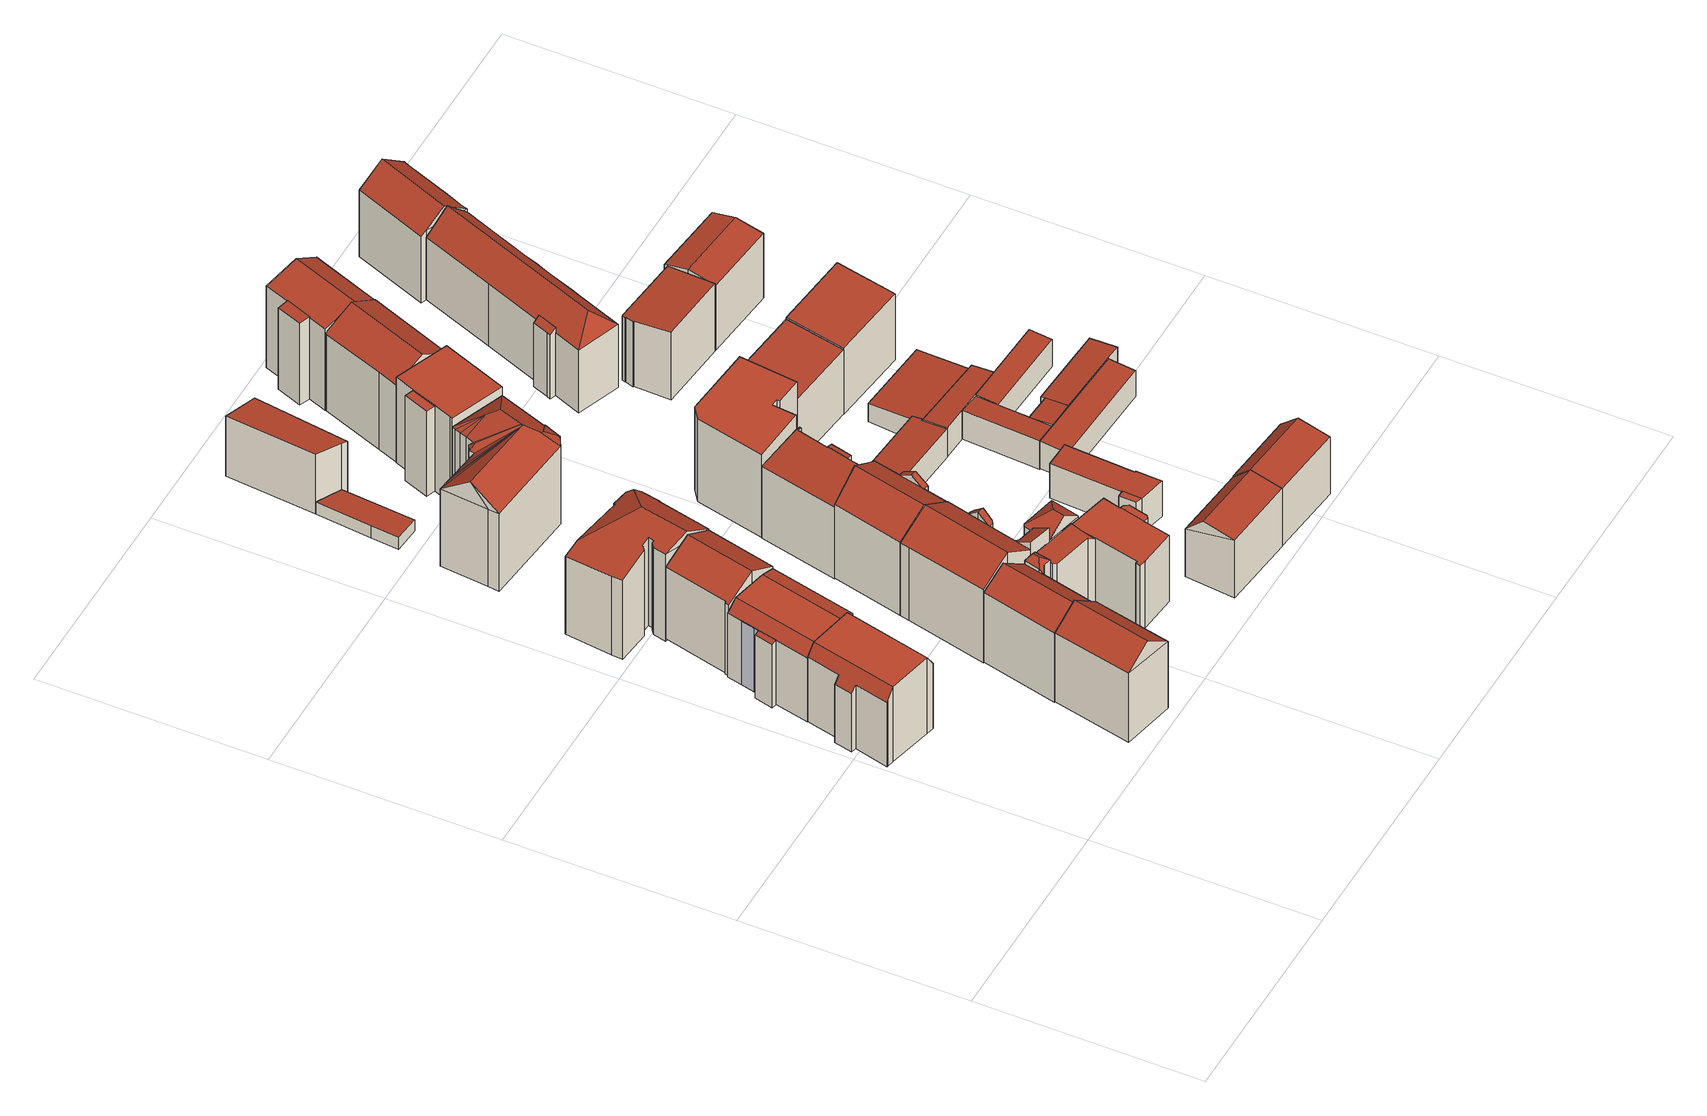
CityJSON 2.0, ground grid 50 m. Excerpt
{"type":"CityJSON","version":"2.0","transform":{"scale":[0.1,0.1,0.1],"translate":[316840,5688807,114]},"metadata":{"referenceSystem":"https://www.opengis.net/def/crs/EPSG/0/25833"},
"CityObjects":{
"building1":{"type":"Building","attributes":{"Dachtyp_tdc":"tdcCutGableRoof","Gemeindeschluessel":14713000,"Dachneigung":1.64,"QualitaetDacherkennung":75,"Geometrietyp2DReferenz":"3000","function":"31001_9998","roofType":"9999","measuredHeight":19.85},"geometry":[{"type":"MultiSurface","lod":"2","boundaries":[[[0,1,2,3]],[[1,4,5,2]],[[4,6,7,5]],[[6,8,9,7]],[[8,10,11,9]],[[10,12,13,11]],[[12,14,15,13]],[[14,16,17,15]],[[16,18,19,17]],[[18,20,21,19]],[[20,22,23,21]],[[22,24,25,23]],[[24,0,3,25]],[[4,1,0,24]],[[22,20,18,16,14,12,10,8,6]],[[24,22,6,4]],[[3,2,5,7,9,11,13,15,17,19,21,23,25]]],"semantics":{"surfaces":[{"type":"WallSurface"},{"type":"RoofSurface"},{"type":"GroundSurface"}],"values":[0,0,0,0,0,0,0,0,0,0,0,0,0,1,1,1,2]}}]},
"building2":{"type":"Building","attributes":{"Gemeindeschluessel":14713000,"Geometrietyp2DReferenz":"3000","function":"31001_9998","roofType":"9999"},"children":["building2-1","building2-2"]},
"building2-1":{"type":"BuildingPart","attributes":{"Dachtyp_tdc":"tdcCutGableRoof","Dachneigung":0.967,"QualitaetDacherkennung":71,"Geometrietyp2DReferenz":"3000","roofType":"9999","measuredHeight":19.26},"parents":["building2"],"geometry":[{"type":"MultiSurface","lod":"2","boundaries":[[[26,27,28,29]],[[27,30,31,28]],[[30,32,33,31]],[[32,34,35,33]],[[34,36,37,35]],[[38,39,40,41]],[[39,42,43,40]],[[42,44,45,43]],[[44,46,47,45]],[[46,26,29,47]],[[30,27,26,46]],[[44,42,39,38,36,34,32]],[[46,44,32,30]],[[29,28,31,33,35,37,41,40,43,45,47]],[[38,41,37,36]]],"semantics":{"surfaces":[{"type":"WallSurface"},{"type":"RoofSurface"},{"type":"GroundSurface"},{"type":"ClosureSurface"}],"values":[0,0,0,0,0,0,0,0,0,0,1,1,1,2,3]}}]},
"building2-2":{"type":"BuildingPart","attributes":{"Dachtyp_tdc":"tdcPolyFlatRoof","Dachneigung":16.05,"QualitaetDacherkennung":66,"Geometrietyp2DReferenz":"3000","roofType":"2100","measuredHeight":16.89},"parents":["building2"],"geometry":[{"type":"MultiSurface","lod":"2","boundaries":[[[48,49,50,37,36]],[[49,51,52,50]],[[51,53,54,55,52]],[[53,51,49,48,53,56]],[[41,55,37,50,52,55]],[[36,54,53,48]],[[55,41,38,54]],[[37,55,54,36]],[[38,56,53,54]]],"semantics":{"surfaces":[{"type":"WallSurface"},{"type":"RoofSurface"},{"type":"GroundSurface"},{"type":"ClosureSurface"}],"values":[0,0,0,1,2,0,3,3,3]}}]},
"building3":{"type":"Building","attributes":{"Dachtyp_tdc":"tdcGableRoof","Gemeindeschluessel":14713000,"Dachneigung":37.91,"QualitaetDacherkennung":79,"Geometrietyp2DReferenz":"3000","function":"31001_9998","roofType":"3100","measuredHeight":22.4},"geometry":[{"type":"MultiSurface","lod":"2","boundaries":[[[57,58,59,60]],[[58,61,62,59]],[[61,63,64,62]],[[63,57,60,64]],[[61,58,65]],[[57,63,66]],[[58,57,66,65]],[[63,61,65,66]],[[60,59,62,64]]],"semantics":{"surfaces":[{"type":"WallSurface"},{"type":"RoofSurface"},{"type":"GroundSurface"}],"values":[0,0,0,0,0,0,1,1,2]}}]},
"building4":{"type":"Building","attributes":{"Dachtyp_tdc":"tdcGableRoof","Gemeindeschluessel":14713000,"Dachneigung":30.03,"QualitaetDacherkennung":88,"Geometrietyp2DReferenz":"3000","function":"31001_9998","roofType":"3100","measuredHeight":22.64},"geometry":[{"type":"MultiSurface","lod":"2","boundaries":[[[67,68,69,70]],[[68,71,72,69]],[[71,73,74,72]],[[73,75,29,74]],[[75,76,77,29]],[[76,78,43,77]],[[78,79,80,43]],[[79,67,70,80]],[[76,75,73,71]],[[71,68,67,79,78,76]],[[70,69,72,74,29,77,43,80]]],"semantics":{"surfaces":[{"type":"WallSurface"},{"type":"RoofSurface"},{"type":"GroundSurface"}],"values":[0,0,0,0,0,0,0,0,1,1,2]}}]},
"building5":{"type":"Building","attributes":{"Dachtyp_tdc":"tdcFreeFormRoof","Gemeindeschluessel":14713000,"Dachneigung":12.41,"QualitaetDacherkennung":32,"Geometrietyp2DReferenz":"3000","function":"31001_9998","roofType":"5000","measuredHeight":24.22},"geometry":[{"type":"MultiSurface","lod":"2","boundaries":[[[81,82,83,84]],[[82,85,86,83]],[[85,87,88,86]],[[87,89,90,88]],[[89,91,92,90]],[[91,93,94,92]],[[93,95,96,94]],[[95,97,98,96]],[[97,99,100,98]],[[99,101,102,100]],[[101,103,104,102]],[[103,105,106,104]],[[105,107,108,106]],[[107,109,110,108]],[[109,111,112,110]],[[111,113,114,112]],[[113,115,116,114]],[[115,81,84,116]],[[117,87,85,82,118,119]],[[120,119,118,81,115,113,111,109,107,105,103,101,99]],[[93,91,89,117,119,120,97,95]],[[82,81,118]],[[89,87,117]],[[99,97,120]],[[84,83,86,88,90,92,94,96,98,100,102,104,106,108,110,112,114,116]]],"semantics":{"surfaces":[{"type":"WallSurface"},{"type":"RoofSurface"},{"type":"GroundSurface"}],"values":[0,0,0,0,0,0,0,0,0,0,0,0,0,0,0,0,0,0,1,1,1,0,0,0,2]}}]},
"building6":{"type":"Building","attributes":{"Gemeindeschluessel":14713000,"Geometrietyp2DReferenz":"3000","function":"31001_9998","roofType":"9999"},"children":["building6-1","building6-2","building6-3","building6-4","building6-5"]},
"building6-1":{"type":"BuildingPart","attributes":{"Dachtyp_tdc":"tdcPolyFlatRoof","Dachneigung":0,"QualitaetDacherkennung":62,"Geometrietyp2DReferenz":"3000","roofType":"1000","measuredHeight":17.42},"parents":["building6"],"geometry":[{"type":"MultiSurface","lod":"2","boundaries":[[[121,122,123,124]],[[122,125,126,123]],[[125,127,128,126]],[[127,129,130,128]],[[131,132,133,134]],[[132,135,136,133]],[[135,137,138,136]],[[137,139,140,138]],[[139,141,142,140]],[[141,143,144,145,142]],[[143,141,139,137,135,132,131,129,127,125,122,121,146]],[[124,123,126,128,130,134,133,136,138,140,142,145]],[[131,134,130,129]],[[146,144,143]],[[124,145,144,146,121]]],"semantics":{"surfaces":[{"type":"WallSurface"},{"type":"RoofSurface"},{"type":"GroundSurface"},{"type":"ClosureSurface"}],"values":[0,0,0,0,0,0,0,0,0,0,1,2,3,0,3]}}]},
"building6-2":{"type":"BuildingPart","attributes":{"Dachtyp_tdc":"tdcPolyFlatRoof","Dachneigung":4.69,"QualitaetDacherkennung":41,"Geometrietyp2DReferenz":"3000","roofType":"2100","measuredHeight":17.63},"parents":["building6"],"geometry":[{"type":"MultiSurface","lod":"2","boundaries":[[[147,148,149,150]],[[151,152,121,124,153]],[[144,154,155,145]],[[154,156,157,155]],[[156,147,150,157]],[[156,154,144,146,152,151,148,147]],[[150,149,153,124,145,155,157]],[[153,149,148,151]],[[146,121,152]],[[144,145,124,121,146]]],"semantics":{"surfaces":[{"type":"WallSurface"},{"type":"RoofSurface"},{"type":"GroundSurface"},{"type":"ClosureSurface"}],"values":[0,0,0,0,0,1,2,3,0,3]}}]},
"building6-3":{"type":"BuildingPart","attributes":{"Dachtyp_tdc":"tdcFreeFormRoof","Dachneigung":34.86,"QualitaetDacherkennung":15,"Geometrietyp2DReferenz":"3000","roofType":"5000","measuredHeight":18.97},"parents":["building6"],"geometry":[{"type":"MultiSurface","lod":"2","boundaries":[[[158,159,160]],[[158,161,153,159]],[[161,151,153]],[[162,163,164,149,148]],[[163,165,166,167,164]],[[161,158,168]],[[158,169,170,168]],[[169,165,163,162,170]],[[162,161,168,170]],[[167,171,159,153,149,164]],[[172,166,165,169]],[[171,167,166,172]],[[160,172,169,158]],[[159,171,172,160]],[[148,151,161,162]],[[149,153,151,148]]],"semantics":{"surfaces":[{"type":"WallSurface"},{"type":"RoofSurface"},{"type":"GroundSurface"},{"type":"ClosureSurface"}],"values":[0,0,0,0,0,1,1,1,1,2,0,3,0,3,0,3]}}]},
"building6-4":{"type":"BuildingPart","attributes":{"Dachtyp_tdc":"tdcPolyFlatRoof","Dachneigung":0,"QualitaetDacherkennung":60,"Geometrietyp2DReferenz":"3000","roofType":"1000","measuredHeight":17.37},"parents":["building6"],"geometry":[{"type":"MultiSurface","lod":"2","boundaries":[[[173,131,134,174]],[[129,175,176,130]],[[175,177,178,176]],[[177,179,180,178]],[[179,173,174,180]],[[179,177,175,129,131,173]],[[174,134,130,176,178,180]],[[130,134,131,129]]],"semantics":{"surfaces":[{"type":"WallSurface"},{"type":"RoofSurface"},{"type":"GroundSurface"},{"type":"ClosureSurface"}],"values":[0,0,0,0,0,1,2,3]}}]},
"building6-5":{"type":"BuildingPart","attributes":{"Dachtyp_tdc":"tdcGableRoof","Dachneigung":37.53,"QualitaetDacherkennung":78,"Geometrietyp2DReferenz":"3000","roofType":"3100","measuredHeight":21.98},"parents":["building6"],"geometry":[{"type":"MultiSurface","lod":"2","boundaries":[[[181,182,183,184]],[[182,185,186,183]],[[185,187,188,186]],[[187,189,190,188]],[[189,160,159,190]],[[166,181,184,167]],[[189,187,185,182]],[[182,181,166,172,160,189]],[[184,183,186,188,190,159,171,167]],[[166,167,171,172]],[[172,171,159,160]]],"semantics":{"surfaces":[{"type":"WallSurface"},{"type":"RoofSurface"},{"type":"GroundSurface"},{"type":"ClosureSurface"}],"values":[0,0,0,0,0,0,1,1,2,3,3]}}]},
"building7":{"type":"Building","attributes":{"Gemeindeschluessel":14713000,"Geometrietyp2DReferenz":"3000","function":"31001_9998","roofType":"9999"},"children":["building7-1","building7-2","building7-3","building7-4"]},
"building7-1":{"type":"BuildingPart","attributes":{"Dachtyp_tdc":"tdcPolyFlatRoof","Dachneigung":31.76,"QualitaetDacherkennung":54,"Geometrietyp2DReferenz":"3000","roofType":"2100","measuredHeight":21.55},"parents":["building7"],"geometry":[{"type":"MultiSurface","lod":"2","boundaries":[[[191,192,193,194,195,196]],[[197,198,199,200]],[[198,201,202,203,199]],[[201,198,197,204,192,191]],[[195,194,200,199,203]],[[204,193,192]],[[197,200,194,193,204]],[[196,202,201,191]],[[196,195,203,202]]],"semantics":{"surfaces":[{"type":"WallSurface"},{"type":"RoofSurface"},{"type":"GroundSurface"},{"type":"ClosureSurface"}],"values":[0,0,0,1,2,0,3,0,3]}}]},
"building7-2":{"type":"BuildingPart","attributes":{"Dachtyp_tdc":"tdcFreeFormRoof","Dachneigung":34.95,"QualitaetDacherkennung":43,"Geometrietyp2DReferenz":"3000","roofType":"5000","measuredHeight":21.3},"parents":["building7"],"geometry":[{"type":"MultiSurface","lod":"2","boundaries":[[[202,205,206,203]],[[205,207,208,206]],[[207,209,210,208]],[[209,211,212,210]],[[211,196,195,212]],[[213,214,207,215]],[[205,202,196,216,213,215]],[[214,213,216,217]],[[209,214,217,211]],[[211,217,216,196]],[[207,214,209]],[[205,215,207]],[[195,203,206,208,210,212]],[[203,195,196,202]]],"semantics":{"surfaces":[{"type":"WallSurface"},{"type":"RoofSurface"},{"type":"GroundSurface"},{"type":"ClosureSurface"}],"values":[0,0,0,0,0,1,1,1,0,0,0,0,2,3]}}]},
"building7-3":{"type":"BuildingPart","attributes":{"Dachtyp_tdc":"tdcFreeFormRoof","Dachneigung":40.28,"QualitaetDacherkennung":78,"Geometrietyp2DReferenz":"3000","roofType":"5000","measuredHeight":21.49},"parents":["building7"],"geometry":[{"type":"MultiSurface","lod":"2","boundaries":[[[218,219,220,221]],[[219,222,223,220]],[[222,224,225,223]],[[224,226,227,225]],[[226,228,229,227]],[[228,230,231,229]],[[230,232,233,231]],[[226,224,222,219,218,234,235]],[[235,236,232,230,228,226]],[[233,237,221,220,223,225,227,229,231]],[[238,236,235]],[[237,233,232,236,238]],[[234,238,235]],[[237,238,234,218,221]]],"semantics":{"surfaces":[{"type":"WallSurface"},{"type":"RoofSurface"},{"type":"GroundSurface"},{"type":"ClosureSurface"}],"values":[0,0,0,0,0,0,0,1,1,2,0,3,0,3]}}]},
"building7-4":{"type":"BuildingPart","attributes":{"Dachtyp_tdc":"tdcGableRoof","Dachneigung":32.58,"QualitaetDacherkennung":73,"Geometrietyp2DReferenz":"3000","roofType":"3100","measuredHeight":23.82},"parents":["building7"],"geometry":[{"type":"MultiSurface","lod":"2","boundaries":[[[239,233,232]],[[239,240,197,200,233]],[[193,241,242,194]],[[241,243,244,242]],[[243,245,246,244]],[[245,247,248,246]],[[247,249,250,248]],[[249,251,252,250]],[[251,253,218,221,252]],[[249,247,245,243,241]],[[241,193,204,240,239,236,238,234,253,251,249]],[[237,233,200,194,242,244,246,248,250,252,221]],[[234,218,253]],[[232,236,239]],[[233,237,238,236,232]],[[237,221,218,234,238]],[[204,197,240]],[[194,200,197,204,193]]],"semantics":{"surfaces":[{"type":"WallSurface"},{"type":"RoofSurface"},{"type":"GroundSurface"},{"type":"ClosureSurface"}],"values":[0,0,0,0,0,0,0,0,0,1,1,2,0,0,3,3,0,3]}}]},
"building8":{"type":"Building","attributes":{"Gemeindeschluessel":14713000,"Dachtyp_tdc":"tdcPolyFlatRoof","Dachneigung":3.08,"QualitaetDacherkennung":87,"Geometrietyp2DReferenz":"3000","function":"31001_9998","roofType":"2100","measuredHeight":3.27},"geometry":[{"type":"MultiSurface","lod":"2","boundaries":[[[254,255,256,257]],[[255,258,259,256]],[[258,260,261,259]],[[260,262,263,261]],[[262,254,257,263]],[[262,260,258,255,254]],[[257,256,259,261,263]]],"semantics":{"surfaces":[{"type":"WallSurface"},{"type":"RoofSurface"},{"type":"GroundSurface"}],"values":[0,0,0,0,0,1,2]}}]},
"building9":{"type":"Building","attributes":{"Gemeindeschluessel":14713000,"Geometrietyp2DReferenz":"3000","function":"31001_9998","roofType":"9999"},"children":["building9-1","building9-2"]},
"building9-1":{"type":"BuildingPart","attributes":{"Dachtyp_tdc":"tdcGableRoof","Dachneigung":32.11,"QualitaetDacherkennung":76,"Geometrietyp2DReferenz":"3000","roofType":"3100","measuredHeight":23.94},"parents":["building9"],"geometry":[{"type":"MultiSurface","lod":"2","boundaries":[[[264,265,266]],[[267,268,269]],[[267,270,271,268]],[[270,272,273,271]],[[272,274,275,273]],[[274,276,277,275]],[[276,278,279,277]],[[278,280,281,279]],[[280,282,283,281]],[[282,264,266,283]],[[278,276,274,272]],[[272,270,267,284,285,264,282,280,278]],[[266,268,271,273,275,277,279,281,283]],[[267,269,284]],[[285,265,264]],[[269,268,266,265]],[[269,265,285,284]]],"semantics":{"surfaces":[{"type":"WallSurface"},{"type":"RoofSurface"},{"type":"GroundSurface"},{"type":"ClosureSurface"}],"values":[0,0,0,0,0,0,0,0,0,0,1,1,2,0,0,3,3]}}]},
"building9-2":{"type":"BuildingPart","attributes":{"Dachtyp_tdc":"tdcGableRoof","Dachneigung":32.15,"QualitaetDacherkennung":78,"Geometrietyp2DReferenz":"3000","roofType":"3100","measuredHeight":21.25},"parents":["building9"],"geometry":[{"type":"MultiSurface","lod":"2","boundaries":[[[286,287,288,289]],[[287,269,268,288]],[[265,286,289,266]],[[286,265,285,290,291]],[[269,287,291,290,284]],[[286,291,287]],[[289,288,268,266]],[[266,268,269,265]],[[290,285,284]],[[284,285,265,269]]],"semantics":{"surfaces":[{"type":"WallSurface"},{"type":"RoofSurface"},{"type":"GroundSurface"},{"type":"ClosureSurface"}],"values":[0,0,0,1,1,0,2,3,0,3]}}]},
"building10":{"type":"Building","attributes":{"Dachtyp_tdc":"tdcFreeFormRoof","Gemeindeschluessel":14713000,"Dachneigung":37.92,"QualitaetDacherkennung":61,"Geometrietyp2DReferenz":"3000","function":"31001_9998","roofType":"5000","measuredHeight":25.47},"geometry":[{"type":"MultiSurface","lod":"2","boundaries":[[[292,293,294,295]],[[293,296,297,294]],[[296,298,299,297]],[[298,300,301,299]],[[300,302,303,301]],[[302,304,305,303]],[[304,306,307,305]],[[306,308,309,307]],[[308,310,311,309]],[[310,312,313,311]],[[312,314,315,313]],[[314,316,317,315]],[[316,318,319,317]],[[318,320,321,319]],[[320,322,323,321]],[[322,324,325,323]],[[324,326,327,325]],[[326,328,329,327]],[[328,330,331,329]],[[330,292,295,331]],[[332,333,334,335,330,328]],[[332,328,326]],[[333,332,326,324]],[[334,333,324,322]],[[336,337,338,339,335,334,322,320]],[[340,336,320,318]],[[316,340,318]],[[314,340,316]],[[340,314,312]],[[337,336,340,312,310]],[[341,338,337,310,308]],[[341,308,306]],[[342,339,338,341,306,304]],[[302,342,304]],[[300,342,302]],[[298,342,300]],[[296,342,298]],[[342,296,343]],[[293,343,296]],[[343,293,292]],[[335,339,342,343,292,330]],[[295,294,297,299,301,303,305,307,309,311,313,315,317,319,321,323,325,327,329,331]]],"semantics":{"surfaces":[{"type":"WallSurface"},{"type":"RoofSurface"},{"type":"GroundSurface"}],"values":[0,0,0,0,0,0,0,0,0,0,0,0,0,0,0,0,0,0,0,0,1,1,1,1,1,1,1,1,1,1,1,1,1,1,1,1,1,1,0,0,1,2]}}]},
"building11":{"type":"Building","attributes":{"Dachtyp_tdc":"tdcPolyFlatRoof","Gemeindeschluessel":14713000,"Dachneigung":7.17,"QualitaetDacherkennung":66,"Geometrietyp2DReferenz":"3000","function":"31001_9998","roofType":"2100","measuredHeight":15.87},"geometry":[{"type":"MultiSurface","lod":"2","boundaries":[[[344,345,346,263]],[[345,347,348,346]],[[347,349,350,348]],[[349,351,257,350]],[[351,344,263,257]],[[351,349,347,345,344]],[[263,346,348,350,257]]],"semantics":{"surfaces":[{"type":"WallSurface"},{"type":"RoofSurface"},{"type":"GroundSurface"}],"values":[0,0,0,0,0,1,2]}}]},
"building12":{"type":"Building","attributes":{"Gemeindeschluessel":14713000,"Geometrietyp2DReferenz":"3000","function":"31001_9998","roofType":"9999"},"children":["building12-1","building12-2"]},
"building12-1":{"type":"BuildingPart","attributes":{"Dachtyp_tdc":"tdcPolyFlatRoof","Dachneigung":3.27,"QualitaetDacherkennung":85,"Geometrietyp2DReferenz":"3000","roofType":"2100","measuredHeight":18.75},"parents":["building12"],"geometry":[{"type":"MultiSurface","lod":"2","boundaries":[[[352,353,354,355]],[[353,356,357,354]],[[356,358,359,357]],[[358,360,361,359]],[[360,362,363,361]],[[362,364,365,363]],[[364,366,367,365]],[[366,368,369,367]],[[368,370,371,369]],[[370,372,373,371]],[[372,374,375,373]],[[374,376,377,375]],[[376,378,379,377]],[[378,376,374,372,370,368,366,364,362,360,358,356,353,352]],[[355,354,357,359,361,363,365,367,369,371,373,375,377,379]],[[355,379,378,352]]],"semantics":{"surfaces":[{"type":"WallSurface"},{"type":"RoofSurface"},{"type":"GroundSurface"},{"type":"ClosureSurface"}],"values":[0,0,0,0,0,0,0,0,0,0,0,0,0,1,2,3]}}]},
"building12-2":{"type":"BuildingPart","attributes":{"Dachtyp_tdc":"tdcPolyFlatRoof","Dachneigung":3.12,"QualitaetDacherkennung":75,"Geometrietyp2DReferenz":"3000","roofType":"2100","measuredHeight":18.09},"parents":["building12"],"geometry":[{"type":"MultiSurface","lod":"2","boundaries":[[[380,381,352,355,382]],[[383,384,385,379,378]],[[384,380,382,385]],[[384,383,381,380]],[[382,355,379,385]],[[378,352,381,383]],[[378,379,355,352]]],"semantics":{"surfaces":[{"type":"WallSurface"},{"type":"RoofSurface"},{"type":"GroundSurface"},{"type":"ClosureSurface"}],"values":[0,0,0,1,2,0,3]}}]},
"building13":{"type":"Building","attributes":{"Dachtyp_tdc":"tdcGableRoof","Gemeindeschluessel":14713000,"Dachneigung":10.02,"QualitaetDacherkennung":70,"Geometrietyp2DReferenz":"3000","function":"31001_9998","roofType":"3100","measuredHeight":16.52},"geometry":[{"type":"MultiSurface","lod":"2","boundaries":[[[386,387,388,389]],[[387,390,391,388]],[[390,392,393,391]],[[392,386,389,393]],[[390,387,394]],[[386,392,395]],[[387,386,395,394]],[[392,390,394,395]],[[389,388,391,393]]],"semantics":{"surfaces":[{"type":"WallSurface"},{"type":"RoofSurface"},{"type":"GroundSurface"}],"values":[0,0,0,0,0,0,1,1,2]}}]},
"building14":{"type":"Building","attributes":{"Gemeindeschluessel":14713000,"Geometrietyp2DReferenz":"3000","function":"31001_9998","roofType":"9999"},"children":["building14-1","building14-2"]},
"building14-1":{"type":"BuildingPart","attributes":{"Dachtyp_tdc":"tdcPolyFlatRoof","Dachneigung":0,"QualitaetDacherkennung":69,"Geometrietyp2DReferenz":"3000","roofType":"1000","measuredHeight":22.5},"parents":["building14"],"geometry":[{"type":"MultiSurface","lod":"2","boundaries":[[[396,397,398,399]],[[397,400,401,398]],[[400,402,403,401]],[[402,404,405,406,403]],[[407,408,409]],[[407,410,411,408]],[[410,412,413,411]],[[412,396,399,413]],[[412,410,407,404,402,400,397,396]],[[399,398,401,403,406,408,411,413]],[[409,405,404,407]],[[409,408,406,405]]],"semantics":{"surfaces":[{"type":"WallSurface"},{"type":"RoofSurface"},{"type":"GroundSurface"},{"type":"ClosureSurface"}],"values":[0,0,0,0,0,0,0,0,1,2,0,3]}}]},
"building14-2":{"type":"BuildingPart","attributes":{"Dachtyp_tdc":"tdcPolyFlatRoof","Dachneigung":0,"QualitaetDacherkennung":66,"Geometrietyp2DReferenz":"3000","roofType":"1000","measuredHeight":22.27},"parents":["building14"],"geometry":[{"type":"MultiSurface","lod":"2","boundaries":[[[405,414,403,406]],[[414,415,416,403]],[[415,417,418,416]],[[417,409,408,418]],[[409,417,415,414,405]],[[406,403,416,418,408]],[[406,408,409,405]]],"semantics":{"surfaces":[{"type":"WallSurface"},{"type":"RoofSurface"},{"type":"GroundSurface"},{"type":"ClosureSurface"}],"values":[0,0,0,0,1,2,3]}}]},
"building15":{"type":"Building","attributes":{"Dachtyp_tdc":"tdcPolyFlatRoof","Gemeindeschluessel":14713000,"Dachneigung":0,"QualitaetDacherkennung":69,"Geometrietyp2DReferenz":"3000","function":"31001_9998","roofType":"1000","measuredHeight":21.79},"geometry":[{"type":"MultiSurface","lod":"2","boundaries":[[[419,420,421,422]],[[420,423,424,421]],[[423,425,426,424]],[[425,427,428,426]],[[427,429,430,428]],[[429,431,432,430]],[[431,433,434,432]],[[433,435,436,434]],[[435,419,422,436]],[[435,433,431,429,427,425,423,420,419]],[[422,421,424,426,428,430,432,434,436]]],"semantics":{"surfaces":[{"type":"WallSurface"},{"type":"RoofSurface"},{"type":"GroundSurface"}],"values":[0,0,0,0,0,0,0,0,0,1,2]}}]},
"building16":{"type":"Building","attributes":{"Gemeindeschluessel":14713000,"Geometrietyp2DReferenz":"3000","function":"31001_9998","roofType":"9999"},"children":["building16-1","building16-2"]},
"building16-1":{"type":"BuildingPart","attributes":{"Dachtyp_tdc":"tdcPolyFlatRoof","Dachneigung":0,"QualitaetDacherkennung":62,"Geometrietyp2DReferenz":"3000","roofType":"1000","measuredHeight":9.11},"parents":["building16"],"geometry":[{"type":"MultiSurface","lod":"2","boundaries":[[[437,438,439,440,441]],[[438,442,443,439]],[[442,444,445,446,443]],[[444,442,438,437]],[[440,439,443,446]],[[441,445,444,437]],[[441,440,446,445]]],"semantics":{"surfaces":[{"type":"WallSurface"},{"type":"RoofSurface"},{"type":"GroundSurface"},{"type":"ClosureSurface"}],"values":[0,0,0,1,2,0,3]}}]},
"building16-2":{"type":"BuildingPart","attributes":{"Dachtyp_tdc":"tdcPolyFlatRoof","Dachneigung":2.68,"QualitaetDacherkennung":89,"Geometrietyp2DReferenz":"3000","roofType":"2100","measuredHeight":9.25},"parents":["building16"],"geometry":[{"type":"MultiSurface","lod":"2","boundaries":[[[445,447,448,446]],[[447,449,450,448]],[[449,451,452,450]],[[451,453,454,452]],[[453,455,456,454]],[[455,441,440,456]],[[455,453,451,449,447,445,441]],[[440,446,448,450,452,454,456]],[[446,440,441,445]]],"semantics":{"surfaces":[{"type":"WallSurface"},{"type":"RoofSurface"},{"type":"GroundSurface"},{"type":"ClosureSurface"}],"values":[0,0,0,0,0,0,1,2,3]}}]},
"building17":{"type":"Building","attributes":{"Dachtyp_tdc":"tdcFreeFormRoof","Gemeindeschluessel":14713000,"Dachneigung":29.41,"QualitaetDacherkennung":91,"Geometrietyp2DReferenz":"3000","function":"31001_9998","roofType":"5000","measuredHeight":24},"geometry":[{"type":"MultiSurface","lod":"2","boundaries":[[[457,458,459,460]],[[458,461,462,459]],[[461,463,464,462]],[[463,465,466,464]],[[465,467,468,466]],[[467,457,460,468]],[[457,467,469,470]],[[469,465,463,461,458,470]],[[458,457,470]],[[467,465,469]],[[460,459,462,464,466,468]]],"semantics":{"surfaces":[{"type":"WallSurface"},{"type":"RoofSurface"},{"type":"GroundSurface"}],"values":[0,0,0,0,0,0,1,1,0,0,2]}}]},
"building18":{"type":"Building","attributes":{"Dachtyp_tdc":"tdcPolyFlatRoof","Gemeindeschluessel":14713000,"Dachneigung":4.91,"QualitaetDacherkennung":72,"Geometrietyp2DReferenz":"3000","function":"31001_9998","roofType":"2100","measuredHeight":7.52},"geometry":[{"type":"MultiSurface","lod":"2","boundaries":[[[471,472,473,474]],[[472,475,476,473]],[[475,477,478,476]],[[477,479,480,478]],[[479,481,482,480]],[[481,483,484,482]],[[483,471,474,484]],[[483,481,479,477,475,472,471]],[[474,473,476,478,480,482,484]]],"semantics":{"surfaces":[{"type":"WallSurface"},{"type":"RoofSurface"},{"type":"GroundSurface"}],"values":[0,0,0,0,0,0,0,1,2]}}]},
"building19":{"type":"Building","attributes":{"Dachtyp_tdc":"tdcGableRoof","Gemeindeschluessel":14713000,"Dachneigung":10.09,"QualitaetDacherkennung":70,"Geometrietyp2DReferenz":"3000","function":"31001_9998","roofType":"3100","measuredHeight":16.27},"geometry":[{"type":"MultiSurface","lod":"2","boundaries":[[[485,486,487,488]],[[486,489,490,487]],[[489,491,492,490]],[[491,485,488,492]],[[489,486,493]],[[485,491,494]],[[486,485,494,493]],[[491,489,493,494]],[[488,487,490,492]]],"semantics":{"surfaces":[{"type":"WallSurface"},{"type":"RoofSurface"},{"type":"GroundSurface"}],"values":[0,0,0,0,0,0,1,1,2]}}]},
"building20":{"type":"Building","attributes":{"Gemeindeschluessel":14713000,"Geometrietyp2DReferenz":"3000","function":"31001_9998","roofType":"9999"},"children":["building20-1","building20-2"]},
"building20-1":{"type":"BuildingPart","attributes":{"Dachtyp_tdc":"tdcGableRoof","Dachneigung":15.59,"QualitaetDacherkennung":59,"Geometrietyp2DReferenz":"3000","roofType":"3100","measuredHeight":23.57},"parents":["building20"],"geometry":[{"type":"MultiSurface","lod":"2","boundaries":[[[495,496,497,498]],[[496,499,500,497]],[[501,502,503,504]],[[502,505,506,503]],[[505,507,508,506]],[[507,509,510,508]],[[509,495,498,510]],[[505,502,501,499,496,495]],[[495,509,507,505]],[[498,497,500,504,503,506,508,510]],[[504,500,499,501]]],"semantics":{"surfaces":[{"type":"WallSurface"},{"type":"RoofSurface"},{"type":"GroundSurface"},{"type":"ClosureSurface"}],"values":[0,0,0,0,0,0,0,1,1,2,3]}}]},
"building20-2":{"type":"BuildingPart","attributes":{"Dachtyp_tdc":"tdcPolyFlatRoof","Dachneigung":7.79,"QualitaetDacherkennung":81,"Geometrietyp2DReferenz":"3000","roofType":"2100","measuredHeight":21.72},"parents":["building20"],"geometry":[{"type":"MultiSurface","lod":"2","boundaries":[[[511,512,504,513]],[[512,501,504]],[[514,515,516,500,499]],[[515,511,513,516]],[[515,514,512,511]],[[513,504,500,516]],[[514,499,501,512]],[[499,500,504,501]]],"semantics":{"surfaces":[{"type":"WallSurface"},{"type":"RoofSurface"},{"type":"GroundSurface"},{"type":"ClosureSurface"}],"values":[0,0,0,0,1,2,0,3]}}]},
"building21":{"type":"Building","attributes":{"Dachtyp_tdc":"tdcPolyFlatRoof","Gemeindeschluessel":14713000,"Dachneigung":6,"QualitaetDacherkennung":77,"Geometrietyp2DReferenz":"3000","function":"31001_9998","roofType":"2100","measuredHeight":18.22},"geometry":[{"type":"MultiSurface","lod":"2","boundaries":[[[517,518,519,520]],[[518,521,522,519]],[[521,523,524,522]],[[523,517,520,524]],[[523,521,518,517]],[[520,519,522,524]]],"semantics":{"surfaces":[{"type":"WallSurface"},{"type":"RoofSurface"},{"type":"GroundSurface"}],"values":[0,0,0,0,1,2]}}]},
"building22":{"type":"Building","attributes":{"Dachtyp_tdc":"tdcPolyFlatRoof","Gemeindeschluessel":14713000,"Dachneigung":6.35,"QualitaetDacherkennung":82,"Geometrietyp2DReferenz":"3000","function":"31001_9998","roofType":"2100","measuredHeight":7.57},"geometry":[{"type":"MultiSurface","lod":"2","boundaries":[[[525,526,527,528]],[[526,529,530,527]],[[529,531,532,530]],[[531,533,534,532]],[[533,535,536,534]],[[535,537,538,536]],[[537,525,528,538]],[[537,535,533,531,529,526,525]],[[528,527,530,532,534,536,538]]],"semantics":{"surfaces":[{"type":"WallSurface"},{"type":"RoofSurface"},{"type":"GroundSurface"}],"values":[0,0,0,0,0,0,0,1,2]}}]},
"building23":{"type":"Building","attributes":{"Dachtyp_tdc":"tdcPolyFlatRoof","Gemeindeschluessel":14713000,"Dachneigung":4.23,"QualitaetDacherkennung":80,"Geometrietyp2DReferenz":"3000","function":"31001_9998","roofType":"2100","measuredHeight":7.25},"geometry":[{"type":"MultiSurface","lod":"2","boundaries":[[[539,540,541,542]],[[540,543,544,541]],[[543,545,546,544]],[[545,547,548,546]],[[547,539,542,548]],[[547,545,543,540,539]],[[542,541,544,546,548]]],"semantics":{"surfaces":[{"type":"WallSurface"},{"type":"RoofSurface"},{"type":"GroundSurface"}],"values":[0,0,0,0,0,1,2]}}]},
"building24":{"type":"Building","attributes":{"Dachtyp_tdc":"tdcPolyFlatRoof","Gemeindeschluessel":14713000,"Dachneigung":4.15,"QualitaetDacherkennung":82,"Geometrietyp2DReferenz":"3000","function":"31001_9998","roofType":"2100","measuredHeight":5.7},"geometry":[{"type":"MultiSurface","lod":"2","boundaries":[[[549,550,551,532]],[[550,552,553,551]],[[552,554,555,553]],[[554,556,534,555]],[[556,549,532,534]],[[556,554,552,550,549]],[[532,551,553,555,534]]],"semantics":{"surfaces":[{"type":"WallSurface"},{"type":"RoofSurface"},{"type":"GroundSurface"}],"values":[0,0,0,0,0,1,2]}}]},
"building25":{"type":"Building","attributes":{"Gemeindeschluessel":14713000,"Geometrietyp2DReferenz":"3000","function":"31001_9998","roofType":"9999"},"children":["building25-1","building25-2","building25-3","building25-4","building25-5"]},
"building25-1":{"type":"BuildingPart","attributes":{"Dachtyp_tdc":"tdcPolyFlatRoof","Dachneigung":0,"QualitaetDacherkennung":64,"Geometrietyp2DReferenz":"3000","roofType":"1000","measuredHeight":4.21},"parents":["building25"],"geometry":[{"type":"MultiSurface","lod":"2","boundaries":[[[557,558,559,560]],[[558,561,562,559]],[[561,563,564,562]],[[563,561,558,557]],[[560,559,562,564]],[[560,564,563,557]]],"semantics":{"surfaces":[{"type":"WallSurface"},{"type":"RoofSurface"},{"type":"GroundSurface"},{"type":"ClosureSurface"}],"values":[0,0,0,1,2,3]}}]},
"building25-2":{"type":"BuildingPart","attributes":{"Dachtyp_tdc":"tdcPolyFlatRoof","Dachneigung":4.81,"QualitaetDacherkennung":77,"Geometrietyp2DReferenz":"3000","roofType":"2100","measuredHeight":7.52},"parents":["building25"],"geometry":[{"type":"MultiSurface","lod":"2","boundaries":[[[565,566,567,568,569]],[[566,570,571,567]],[[570,572,573,571]],[[570,566,565,574,572]],[[573,568,567,571]],[[569,574,565]],[[568,573,572,574,569]]],"semantics":{"surfaces":[{"type":"WallSurface"},{"type":"RoofSurface"},{"type":"GroundSurface"},{"type":"ClosureSurface"}],"values":[0,0,0,1,2,0,3]}}]},
"building25-3":{"type":"BuildingPart","attributes":{"Dachtyp_tdc":"tdcPolyFlatRoof","Dachneigung":4.37,"QualitaetDacherkennung":87,"Geometrietyp2DReferenz":"3000","roofType":"2100","measuredHeight":7.52},"parents":["building25"],"geometry":[{"type":"MultiSurface","lod":"2","boundaries":[[[575,576,577,578,579]],[[580,581,582,583]],[[580,584,576,575,585,581]],[[582,579,578,583]],[[579,582,581,585,575]],[[584,577,576]],[[580,583,578,577,584]]],"semantics":{"surfaces":[{"type":"WallSurface"},{"type":"RoofSurface"},{"type":"GroundSurface"},{"type":"ClosureSurface"}],"values":[0,0,1,2,3,0,3]}}]},
"building25-4":{"type":"BuildingPart","attributes":{"Dachtyp_tdc":"tdcPolyFlatRoof","Dachneigung":4.61,"QualitaetDacherkennung":62,"Geometrietyp2DReferenz":"3000","roofType":"2100","measuredHeight":7.53},"parents":["building25"],"geometry":[{"type":"MultiSurface","lod":"2","boundaries":[[[581,586,587,582]],[[586,588,557,560,587]],[[589,590,591,564,563]],[[590,592,593,591]],[[592,575,579,593]],[[575,592,590,589,588,586,581,585]],[[582,587,560,564,591,593,579]],[[563,557,588,589]],[[563,564,560,557]],[[581,582,579,575,585]]],"semantics":{"surfaces":[{"type":"WallSurface"},{"type":"RoofSurface"},{"type":"GroundSurface"},{"type":"ClosureSurface"}],"values":[0,0,0,0,0,1,2,0,3,3]}}]},
"building25-5":{"type":"BuildingPart","attributes":{"Dachtyp_tdc":"tdcPolyFlatRoof","Dachneigung":4.13,"QualitaetDacherkennung":88,"Geometrietyp2DReferenz":"3000","roofType":"2100","measuredHeight":7.54},"parents":["building25"],"geometry":[{"type":"MultiSurface","lod":"2","boundaries":[[[537,569,568,538]],[[580,583,573,572]],[[577,594,595,578]],[[594,537,538,595]],[[594,577,584,580,572,574,569,537]],[[538,568,573,583,578,595]],[[573,568,569,574,572]],[[578,583,580,584,577]]],"semantics":{"surfaces":[{"type":"WallSurface"},{"type":"RoofSurface"},{"type":"GroundSurface"},{"type":"ClosureSurface"}],"values":[0,0,0,0,1,2,3,3]}}]},
"building26":{"type":"Building","attributes":{"Dachtyp_tdc":"tdcPolyFlatRoof","Gemeindeschluessel":14713000,"Dachneigung":4.85,"QualitaetDacherkennung":60,"Geometrietyp2DReferenz":"3000","function":"31001_9998","roofType":"2100","measuredHeight":17.77},"geometry":[{"type":"MultiSurface","lod":"2","boundaries":[[[596,597,598,599]],[[597,600,601,598]],[[600,602,603,601]],[[602,604,605,603]],[[604,606,607,605]],[[606,608,609,607]],[[608,610,611,609]],[[610,612,613,611]],[[612,596,599,613]],[[612,610,608,606,604,602,600,597,596]],[[599,598,601,603,605,607,609,611,613]]],"semantics":{"surfaces":[{"type":"WallSurface"},{"type":"RoofSurface"},{"type":"GroundSurface"}],"values":[0,0,0,0,0,0,0,0,0,1,2]}}]},
"building27":{"type":"Building","attributes":{"Gemeindeschluessel":14713000,"Geometrietyp2DReferenz":"3000","function":"31001_9998","roofType":"9999"},"children":["building27-1","building27-2"]},
"building27-1":{"type":"BuildingPart","attributes":{"Dachtyp_tdc":"tdcHipAndGableRoof","Dachneigung":42.61,"QualitaetDacherkennung":87,"Geometrietyp2DReferenz":"3000","roofType":"5000","measuredHeight":21.31},"parents":["building27"],"geometry":[{"type":"MultiSurface","lod":"2","boundaries":[[[614,615,616,617]],[[615,618,619,616]],[[618,620,621,619]],[[620,622,623,621]],[[622,624,625,623]],[[624,626,627,625]],[[626,628,629,627]],[[628,630,631,629]],[[630,632,633,631]],[[632,634,635,633]],[[634,636,637,635]],[[636,638,639,637]],[[638,640,641,639]],[[640,642,643,641]],[[642,644,645,643]],[[644,646,647,645]],[[646,648,649,647]],[[648,650,651,649]],[[648,646,652]],[[646,644,642,640,638,636,634,632,630,628,626,624,622,620,652]],[[620,618,615,614,653,650,648,652]],[[654,617,616,619,621,623,625,627,629,631,633,635,637,639,641,643,645,647,649,651]],[[614,617,654,653]],[[653,654,651,650]]],"semantics":{"surfaces":[{"type":"WallSurface"},{"type":"RoofSurface"},{"type":"GroundSurface"},{"type":"ClosureSurface"}],"values":[0,0,0,0,0,0,0,0,0,0,0,0,0,0,0,0,0,0,1,1,1,2,3,3]}}]},
"building27-2":{"type":"BuildingPart","attributes":{"Dachtyp_tdc":"tdcPolyFlatRoof","Dachneigung":39.35,"QualitaetDacherkennung":52,"Geometrietyp2DReferenz":"3000","roofType":"2100","measuredHeight":17.88},"parents":["building27"],"geometry":[{"type":"MultiSurface","lod":"2","boundaries":[[[655,656,657,651]],[[656,658,659,657]],[[658,660,661,659]],[[660,662,614,617,661]],[[663,655,651,650]],[[663,664,662,660,658,656,655]],[[657,659,661,617,654,651]],[[653,614,662,664]],[[653,654,617,614]],[[650,653,664,663]],[[650,651,654,653]]],"semantics":{"surfaces":[{"type":"WallSurface"},{"type":"RoofSurface"},{"type":"GroundSurface"},{"type":"ClosureSurface"}],"values":[0,0,0,0,0,1,2,0,3,0,3]}}]},
"building28":{"type":"Building","attributes":{"Dachtyp_tdc":"tdcPolyFlatRoof","Gemeindeschluessel":14713000,"Dachneigung":6.41,"QualitaetDacherkennung":74,"Geometrietyp2DReferenz":"3000","function":"31001_9998","roofType":"2100","measuredHeight":18.85},"geometry":[{"type":"MultiSurface","lod":"2","boundaries":[[[665,666,667,668]],[[666,669,667]],[[669,670,671,667]],[[670,672,673,671]],[[672,674,675,673]],[[674,665,668,675]],[[674,672,670,669,666,665]],[[668,667,671,673,675]]],"semantics":{"surfaces":[{"type":"WallSurface"},{"type":"RoofSurface"},{"type":"GroundSurface"}],"values":[0,0,0,0,0,0,1,2]}}]},
"building29":{"type":"Building","attributes":{"Dachtyp_tdc":"tdcGableRoof","Gemeindeschluessel":14713000,"Dachneigung":10,"QualitaetDacherkennung":56,"Geometrietyp2DReferenz":"3000","function":"31001_9998","roofType":"3100","measuredHeight":18.1},"geometry":[{"type":"MultiSurface","lod":"2","boundaries":[[[676,677,678,679]],[[677,680,681,678]],[[680,682,683,681]],[[682,684,685,683]],[[684,686,687,685]],[[686,688,689,687]],[[688,690,691,689]],[[690,692,693,691]],[[692,694,695,693]],[[694,696,697,695]],[[696,676,679,697]],[[692,690,688,686,684,682,680]],[[680,677,676,696,694,692]],[[679,678,681,683,685,687,689,691,693,695,697]]],"semantics":{"surfaces":[{"type":"WallSurface"},{"type":"RoofSurface"},{"type":"GroundSurface"}],"values":[0,0,0,0,0,0,0,0,0,0,0,1,1,2]}}]},
"building30":{"type":"Building","attributes":{"Dachtyp_tdc":"tdcFreeFormRoof","Gemeindeschluessel":14713000,"Dachneigung":38,"QualitaetDacherkennung":91,"Geometrietyp2DReferenz":"3000","function":"31001_9998","roofType":"5000","measuredHeight":21.85},"geometry":[{"type":"MultiSurface","lod":"2","boundaries":[[[698,699,700,701]],[[699,702,703,700]],[[702,704,705,703]],[[704,706,707,705]],[[706,708,709,707]],[[708,710,711,709]],[[710,712,713,711]],[[712,698,701,713]],[[708,706,704,714,715,712,710]],[[715,714,702,699,698]],[[704,702,714]],[[698,712,715]],[[701,700,703,705,707,709,711,713]]],"semantics":{"surfaces":[{"type":"WallSurface"},{"type":"RoofSurface"},{"type":"GroundSurface"}],"values":[0,0,0,0,0,0,0,0,1,1,0,0,2]}}]}
},
"vertices":[
[179,591,184],[135,398,184],[135,398,13],[179,591,13],[118,402,212],[118,402,13],[19,425,209],[19,425,13],[4,428,186],[4,428,13],[1,429,181],[1,429,13],[19,505,181],[19,505,13],[8,508,165],[8,508,13],[17,549,165],[17,549,13],[28,546,182],[28,546,13],[46,621,182],[46,621,13],[63,617,209],[63,617,13],[162,595,212],[162,595,13],
[222,783,197],[179,591,197],[179,591,11],[222,783,11],[148,598,204],[148,598,11],[69,616,203],[69,616,11],[46,621,179],[46,621,11],[63,697,179],[63,697,11],[82,781,179],[90,814,179],[90,814,11],[82,781,11],[93,813,182],[93,813,11],[113,808,203],[113,808,11],[192,790,204],[192,790,11],
[63,697,180],[51,699,177],[51,699,11],[61,741,177],[61,741,11],[72,739,180],[72,739,179],[72,739,11],[82,781,180],
[420,193,192],[382,20,192],[382,20,18],[420,193,18],[263,44,199],[263,44,18],[301,221,198],[301,221,18],[319,32,242],[358,208,242],
[98,822,199],[132,967,199],[132,967,11],[98,822,11],[196,952,237],[196,952,11],[258,938,202],[258,938,11],[222,783,202],[161,797,237],[161,797,11],[93,813,197],[95,822,197],[95,822,11],
[64,1147,209],[238,1127,208],[238,1127,4],[64,1147,4],[239,1131,206],[239,1131,4],[281,1126,203],[281,1126,4],[294,1104,204],[294,1104,4],[296,1101,202],[296,1101,4],[288,1058,202],[288,1058,4],[286,1059,203],[286,1059,4],[258,938,205],[258,938,4],[132,967,232],[132,967,4],[138,996,232],[138,996,4],[148,1004,234],[148,1004,4],[153,1003,235],[153,1003,4],[157,1016,235],[157,1016,4],[136,1018,231],[136,1018,4],[127,1010,229],[127,1010,4],[50,1018,212],[50,1018,4],[52,1042,211],[52,1042,4],[289,1113,208],[105,1142,218],[217,1060,246],[195,952,246],
[593,332,189],[613,327,189],[613,327,15],[593,332,15],[686,309,189],[686,309,15],[676,269,189],[676,269,15],[677,269,189],[677,269,15],[663,211,189],[650,151,189],[650,151,15],[663,211,15],[564,159,189],[564,159,15],[549,163,189],[549,163,15],[552,174,189],[552,174,15],[557,173,189],[557,173,15],[580,274,189],[580,274,187],[580,274,15],[587,307,189],
[481,315,188],[482,321,188],[482,321,15],[481,315,15],[489,357,191],[593,332,191],[489,357,15],[574,287,187],[574,287,15],[485,308,187],[485,308,15],
[459,364,194],[459,364,15],[459,364,185],[489,357,194],[482,321,194],[464,325,194],[464,325,15],[449,318,186],[449,318,185],[449,318,15],[473,354,205],[451,329,194],[470,340,205],[451,329,15],[451,329,185],
[673,209,189],[673,209,15],[685,267,189],[685,267,15],[691,257,189],[691,257,15],[680,213,189],[680,213,15],
[420,193,185],[357,208,235],[357,208,15],[420,193,15],[301,221,197],[301,221,15],[341,393,198],[341,393,15],[396,379,235],[396,379,15],
[529,347,228],[477,360,228],[477,360,209],[477,360,13],[529,347,13],[529,347,194],[490,416,192],[498,394,204],[498,394,13],[490,416,13],[538,385,204],[538,385,194],[538,385,13],[484,390,209],
[543,406,194],[543,406,13],[550,411,194],[550,411,13],[629,391,194],[629,391,13],[613,327,194],[613,327,13],[580,364,226],[629,391,197],[547,409,196],[573,337,226],[613,327,197],
[517,524,196],[514,514,205],[514,514,13],[517,524,13],[523,512,205],[523,512,13],[527,505,210],[527,505,13],[522,484,228],[522,484,13],[517,462,209],[517,462,13],[512,459,205],[512,459,13],[501,461,204],[501,461,13],[513,510,209],[508,488,228],[502,466,209],[508,488,13],[508,488,209],
[501,461,209],[490,416,209],[411,376,251],[411,376,13],[341,393,205],[341,393,13],[383,573,204],[383,573,13],[388,594,204],[388,594,13],[459,577,251],[459,577,13],[526,562,209],[526,562,13],[517,524,209],
[207,1696,31],[194,1533,31],[194,1533,2],[207,1696,2],[134,1538,34],[134,1538,2],[139,1599,34],[139,1599,2],[151,1723,34],[151,1723,2],
[553,679,207],[553,679,206],[553,679,12],[539,620,207],[539,620,12],[539,620,205],[526,562,207],[526,562,12],[457,578,251],[457,578,12],[388,594,205],[388,594,12],[425,753,206],[425,753,12],[496,745,251],[496,745,12],[553,739,215],[553,739,12],[566,738,207],[566,738,12],[540,623,207],[552,677,207],
[566,676,206],[552,617,205],[552,617,12],[566,676,12],[546,650,224],[559,647,224],
[114,1313,207],[116,1338,207],[116,1338,4],[114,1313,4],[127,1445,207],[127,1445,4],[157,1441,207],[157,1441,4],[176,1439,207],[176,1439,4],[199,1437,207],[199,1437,4],[245,1431,207],[245,1431,4],[245,1443,207],[245,1443,4],[260,1451,207],[260,1451,4],[270,1447,207],[270,1447,4],[277,1465,207],[277,1465,4],[282,1480,207],[282,1480,4],[287,1493,207],[287,1493,4],[290,1501,207],[290,1501,4],[411,1455,207],[411,1455,4],[372,1346,207],[372,1346,4],[374,1345,207],[374,1345,4],[359,1305,207],[359,1305,4],[357,1305,207],[357,1305,4],[334,1292,207],[334,1292,4],[355,1310,211],[333,1328,232],[329,1328,233],[325,1331,237],[328,1417,257],[308,1363,258],[307,1362,259],[307,1361,259],[316,1444,241],[260,1436,218],[305,1359,257],[121,1379,258],
[151,1723,159],[169,1924,160],[169,1924,2],[248,1902,150],[248,1902,2],[219,1689,150],[219,1689,2],[207,1696,152],
[565,794,190],[553,739,190],[553,739,10],[565,794,10],[425,753,198],[425,753,10],[465,928,198],[465,928,10],[467,928,197],[467,928,10],[466,929,197],[466,929,10],[594,919,190],[594,919,10],[594,917,190],[594,917,10],[602,916,190],[602,916,10],[601,912,190],[601,912,10],[593,913,190],[593,913,10],[580,860,190],[580,860,10],[576,843,190],[576,843,10],[577,843,190],[577,843,10],
[576,793,190],[565,794,191],[576,793,10],[577,843,191],[587,840,190],[587,840,10],
[869,19,182],[700,36,182],[700,36,30],[869,19,30],[711,147,156],[711,147,30],[880,130,156],[880,130,30],[707,107,195],[876,90,195],
[411,1455,230],[290,1501,230],[290,1501,5],[411,1455,5],[292,1507,230],[292,1507,5],[307,1547,230],[307,1547,5],[307,1546,230],[307,1546,228],[307,1546,5],[328,1604,230],[328,1604,5],[328,1604,228],[345,1648,230],[345,1648,5],[466,1601,230],[466,1601,5],
[307,1547,228],[287,1554,228],[287,1554,5],[308,1611,228],[308,1611,5],
[594,919,227],[466,929,227],[466,929,9],[594,919,9],[501,1083,227],[501,1083,9],[528,1103,227],[528,1103,9],[691,1088,227],[691,1088,9],[677,958,227],[677,958,9],[615,964,227],[615,964,9],[615,971,227],[615,971,9],[599,972,227],[599,972,9],
[794,282,108],[779,286,108],[779,286,16],[794,282,16],[794,282,106],[781,324,108],[781,324,16],[796,324,108],[796,324,106],[796,324,16],
[804,483,106],[804,483,16],[861,480,109],[861,480,16],[853,325,109],[853,325,16],[856,325,109],[856,325,16],[854,268,109],[854,268,16],
[466,1601,211],[345,1648,208],[345,1648,6],[466,1601,6],[362,1693,208],[362,1693,6],[412,1830,207],[412,1830,6],[414,1834,207],[414,1834,6],[537,1789,211],[537,1789,6],[478,1810,246],[408,1623,246],
[820,710,88],[630,725,88],[630,725,13],[820,710,13],[636,804,81],[636,804,13],[829,789,81],[829,789,13],[828,765,83],[828,765,13],[825,766,83],[825,766,13],[824,766,83],[824,766,13],
[1039,2,181],[869,19,181],[869,19,31],[1039,2,31],[880,130,158],[880,130,31],[1050,113,158],[1050,113,31],[876,91,194],[1046,74,194],
[487,1807,240],[414,1834,218],[414,1834,4],[487,1807,4],[429,1875,218],[429,1875,4],[451,1933,218],[471,1988,218],[471,1988,4],[451,1933,4],[544,1961,240],[544,1961,4],[593,1942,210],[593,1942,4],[537,1789,209],[537,1789,4],
[427,1941,218],[451,1933,221],[427,1941,4],[429,1875,221],[406,1885,218],[406,1885,4],
[840,940,181],[677,958,181],[677,958,13],[840,940,13],[691,1088,195],[691,1088,13],[854,1070,195],[854,1070,13],
[821,709,90],[820,713,90],[820,713,15],[821,709,15],[825,766,84],[825,766,15],[828,765,84],[828,765,15],[1003,749,84],[1003,749,15],[999,699,90],[999,699,15],[877,706,90],[877,706,15],
[1128,467,85],[1128,461,85],[1128,461,17],[1128,467,17],[864,475,85],[864,475,17],[867,536,89],[867,536,17],[1131,521,89],[1131,521,17],
[828,765,72],[839,888,63],[839,888,15],[1014,872,63],[1014,872,15],[1014,870,63],[1014,870,15],[1003,749,72],
[1099,584,57],[1099,594,57],[1099,594,15],[1099,584,15],[1170,590,57],[1170,590,15],[1169,580,57],[1169,580,15],
[928,703,90],[1135,692,90],[1135,692,15],[928,703,15],[928,703,86],[1133,642,86],[1133,642,15],[925,653,86],[925,653,15],[926,661,86],
[979,530,90],[918,533,90],[918,533,86],[918,533,15],[979,530,15],[921,585,86],[982,581,86],[982,581,15],[921,585,15],[921,580,86],[980,547,89],
[982,591,85],[982,591,15],[1099,584,85],[1169,580,85],[1166,519,90],[1166,519,15],[1131,521,90],[1131,521,15],
[867,536,90],[867,536,15],
[731,1254,186],[732,1334,180],[732,1334,9],[731,1254,9],[730,1335,180],[730,1335,9],[737,1354,178],[737,1354,9],[736,1355,178],[736,1355,9],[739,1363,177],[739,1363,9],[744,1363,177],[744,1363,9],[902,1347,177],[902,1347,9],[890,1240,186],[890,1240,9],
[661,1502,170],[711,1633,170],[711,1633,7],[661,1502,7],[773,1798,170],[773,1798,7],[823,1778,220],[823,1778,7],[871,1759,171],[871,1759,7],[839,1677,171],[839,1677,7],[831,1657,171],[831,1657,7],[811,1603,171],[811,1603,7],[807,1593,171],[807,1593,7],[802,1578,171],[802,1578,7],[795,1561,171],[795,1561,7],[791,1550,171],[791,1550,7],[787,1539,171],[787,1539,7],[766,1484,172],[766,1484,7],[757,1460,172],[757,1460,7],[745,1429,172],[745,1429,7],[719,1361,172],[719,1361,7],[622,1397,171],[622,1397,7],[645,1458,171],[645,1458,7],[683,1407,220],[662,1502,171],[662,1502,7],
[645,1458,185],[632,1463,174],[632,1463,7],[635,1471,174],[635,1471,7],[649,1507,174],[649,1507,7],[661,1502,185],[645,1458,186],[662,1502,186],
[840,940,185],[854,1070,199],[854,1070,11],[840,940,11],[854,1070,200],[1033,1051,200],[1033,1051,11],[1020,928,186],[1020,928,11],[1019,920,185],[1019,920,11],
[890,1239,180],[890,1240,181],[890,1240,10],[890,1239,10],[897,1301,191],[897,1301,10],[902,1347,180],[902,1347,10],[902,1354,178],[902,1354,10],[914,1353,178],[914,1353,10],[923,1352,178],[923,1352,10],[1072,1337,178],[1072,1337,10],[1067,1284,191],[1067,1284,10],[1061,1223,181],[1061,1223,10],[1061,1222,180],[1061,1222,10],
[773,1798,189],[761,1803,179],[761,1803,6],[773,1798,6],[824,1966,180],[824,1966,6],[934,1925,179],[934,1925,6],[929,1913,179],[929,1913,6],[891,1812,178],[891,1812,6],[875,1772,178],[875,1772,6],[871,1759,178],[871,1759,6],[879,1945,224],[816,1781,224]
]}
